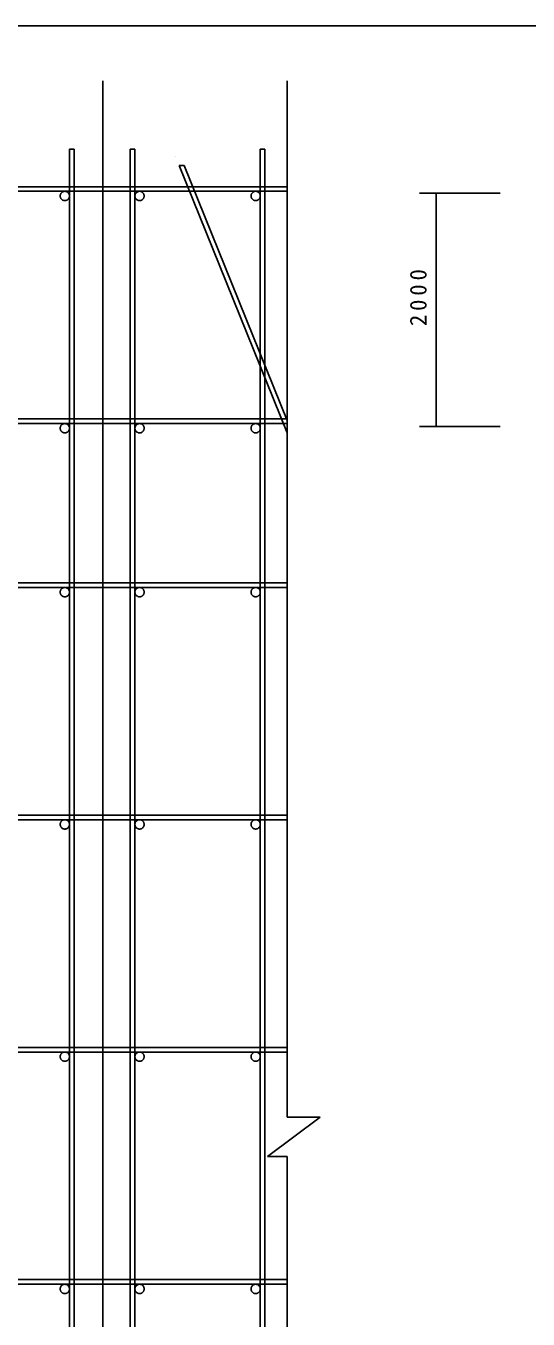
# Model space of a CAD drawing. Header units: metres. Extents: x 0 to 420, y 0 to 297.
# Drawn here: x 189.1 to 247.4, y 147 to 297 of the extents above; entities that cross this region are included whole.
import ezdxf

# ---------------------------------------------------------------- set-up
doc = ezdxf.new("R2010")
doc.units = ezdxf.units.M
doc.layers.add(' ', color=7, linetype='Continuous')

msp = doc.modelspace()

# ---------------------------------------------------------------- linework, layer by layer
at = {"layer": ' '}
for p, q in [((198.04, 48.77), (198.04, 290.61)), ((244.15, 277.57), (234.81, 277.57)), ((236.75, 277.57), (236.75, 250.52)), ((244.15, 250.52), (234.81, 250.52))]:
    msp.add_line(p, q, dxfattribs=at)
for p, q in [((420, 296.97), (0, 296.97)), ((219.46, 290.61), (219.46, 170.4)), ((194.18, 66.13), (194.18, 282.68)), ((194.18, 282.68), (194.72, 282.68)), ((194.72, 66.13), (194.72, 282.68)), ((201.24, 66.13), (201.24, 282.68)), ((201.24, 282.68), (201.78, 282.68)), ((201.78, 66.13), (201.78, 282.68)), ((216.33, 66.13), (216.33, 282.68)), ((216.33, 282.68), (216.86, 282.68)), ((216.86, 66.13), (216.86, 282.68)), ((206.48, 281.84), (206.48, 281.84)), ((206.91, 280.78), (219.46, 249.78)), ((206.91, 280.78), (207.49, 280.78)), ((207.49, 280.78), (219.46, 251.22)), ((86.26, 278.32), (219.46, 278.32)), ((86.26, 277.78), (219.46, 277.78)), ((86.26, 251.38), (219.46, 251.38)), ((86.26, 250.85), (219.46, 250.85)), ((86.26, 232.37), (219.46, 232.37)), ((86.26, 231.83), (219.46, 231.83)), ((86.26, 205.43), (219.46, 205.43)), ((86.26, 204.9), (219.46, 204.9)), ((86.26, 178.5), (219.46, 178.5)), ((86.26, 177.96), (219.46, 177.96)), ((223.27, 170.4), (217.18, 165.84)), ((219.46, 170.4), (223.27, 170.4)), ((217.18, 165.84), (219.46, 165.84)), ((219.46, 165.84), (219.46, 54.85)), ((86.26, 151.56), (219.46, 151.56)), ((86.26, 151.02), (219.46, 151.02))]:
    msp.add_line(p, q)
for points in [[(194.18, 277.24), (194.18, 277.3), (194.17, 277.35), (194.16, 277.4), (194.14, 277.45), (194.12, 277.5), (194.09, 277.54), (194.06, 277.58), (194.03, 277.62), (193.99, 277.66), (193.94, 277.69), (193.9, 277.72), (193.85, 277.74), (193.8, 277.76), (193.75, 277.77), (193.7, 277.78), (193.64, 277.78), (193.59, 277.78), (193.54, 277.77), (193.49, 277.76), (193.44, 277.74), (193.39, 277.72), (193.34, 277.69), (193.3, 277.66), (193.26, 277.62), (193.23, 277.58), (193.2, 277.54), (193.17, 277.5), (193.15, 277.45), (193.13, 277.4), (193.12, 277.35), (193.11, 277.3), (193.11, 277.24), (193.11, 277.19), (193.12, 277.14), (193.13, 277.09), (193.15, 277.04), (193.17, 276.99), (193.2, 276.94), (193.23, 276.9), (193.26, 276.86), (193.3, 276.83), (193.34, 276.79), (193.39, 276.77), (193.44, 276.74), (193.49, 276.73), (193.54, 276.71), (193.59, 276.71), (193.64, 276.7), (193.7, 276.71), (193.75, 276.71), (193.8, 276.73), (193.85, 276.74), (193.9, 276.77), (193.94, 276.79), (193.99, 276.83), (194.03, 276.86), (194.06, 276.9), (194.09, 276.94), (194.12, 276.99), (194.14, 277.04), (194.16, 277.09), (194.17, 277.14), (194.18, 277.19), (194.18, 277.24)], [(202.86, 277.24), (202.86, 277.3), (202.85, 277.35), (202.83, 277.4), (202.82, 277.45), (202.79, 277.5), (202.77, 277.54), (202.74, 277.58), (202.7, 277.62), (202.66, 277.66), (202.62, 277.69), (202.57, 277.72), (202.53, 277.74), (202.48, 277.76), (202.42, 277.77), (202.37, 277.78), (202.32, 277.78), (202.27, 277.78), (202.21, 277.77), (202.16, 277.76), (202.11, 277.74), (202.07, 277.72), (202.02, 277.69), (201.98, 277.66), (201.94, 277.62), (201.9, 277.58), (201.87, 277.54), (201.84, 277.5), (201.82, 277.45), (201.8, 277.4), (201.79, 277.35), (201.78, 277.3), (201.78, 277.24), (201.78, 277.19), (201.79, 277.14), (201.8, 277.09), (201.82, 277.04), (201.84, 276.99), (201.87, 276.94), (201.9, 276.9), (201.94, 276.86), (201.98, 276.83), (202.02, 276.79), (202.07, 276.77), (202.11, 276.74), (202.16, 276.73), (202.21, 276.71), (202.27, 276.71), (202.32, 276.7), (202.37, 276.71), (202.42, 276.71), (202.48, 276.73), (202.53, 276.74), (202.57, 276.77), (202.62, 276.79), (202.66, 276.83), (202.7, 276.86), (202.74, 276.9), (202.77, 276.94), (202.79, 276.99), (202.82, 277.04), (202.83, 277.09), (202.85, 277.14), (202.86, 277.19), (202.86, 277.24)], [(216.33, 277.24), (216.32, 277.3), (216.32, 277.35), (216.3, 277.4), (216.28, 277.45), (216.26, 277.5), (216.24, 277.54), (216.2, 277.58), (216.17, 277.62), (216.13, 277.66), (216.09, 277.69), (216.04, 277.72), (215.99, 277.74), (215.94, 277.76), (215.89, 277.77), (215.84, 277.78), (215.79, 277.78), (215.73, 277.78), (215.68, 277.77), (215.63, 277.76), (215.58, 277.74), (215.53, 277.72), (215.49, 277.69), (215.45, 277.66), (215.41, 277.62), (215.37, 277.58), (215.34, 277.54), (215.31, 277.5), (215.29, 277.45), (215.27, 277.4), (215.26, 277.35), (215.25, 277.3), (215.25, 277.24), (215.25, 277.19), (215.26, 277.14), (215.27, 277.09), (215.29, 277.04), (215.31, 276.99), (215.34, 276.94), (215.37, 276.9), (215.41, 276.86), (215.45, 276.83), (215.49, 276.79), (215.53, 276.77), (215.58, 276.74), (215.63, 276.73), (215.68, 276.71), (215.73, 276.71), (215.79, 276.7), (215.84, 276.71), (215.89, 276.71), (215.94, 276.73), (215.99, 276.74), (216.04, 276.77), (216.09, 276.79), (216.13, 276.83), (216.17, 276.86), (216.2, 276.9), (216.24, 276.94), (216.26, 276.99), (216.28, 277.04), (216.3, 277.09), (216.32, 277.14), (216.32, 277.19), (216.33, 277.24)], [(194.18, 250.31), (194.18, 250.36), (194.17, 250.41), (194.16, 250.46), (194.14, 250.51), (194.12, 250.56), (194.09, 250.61), (194.06, 250.65), (194.03, 250.69), (193.99, 250.72), (193.94, 250.75), (193.9, 250.78), (193.85, 250.8), (193.8, 250.82), (193.75, 250.83), (193.7, 250.84), (193.64, 250.85), (193.59, 250.84), (193.54, 250.83), (193.49, 250.82), (193.44, 250.8), (193.39, 250.78), (193.34, 250.75), (193.3, 250.72), (193.26, 250.69), (193.23, 250.65), (193.2, 250.61), (193.17, 250.56), (193.15, 250.51), (193.13, 250.46), (193.12, 250.41), (193.11, 250.36), (193.11, 250.31), (193.11, 250.25), (193.12, 250.2), (193.13, 250.15), (193.15, 250.1), (193.17, 250.05), (193.2, 250.01), (193.23, 249.96), (193.26, 249.93), (193.3, 249.89), (193.34, 249.86), (193.39, 249.83), (193.44, 249.81), (193.49, 249.79), (193.54, 249.78), (193.59, 249.77), (193.64, 249.77), (193.7, 249.77), (193.75, 249.78), (193.8, 249.79), (193.85, 249.81), (193.9, 249.83), (193.94, 249.86), (193.99, 249.89), (194.03, 249.93), (194.06, 249.96), (194.09, 250.01), (194.12, 250.05), (194.14, 250.1), (194.16, 250.15), (194.17, 250.2), (194.18, 250.25), (194.18, 250.31)], [(202.86, 250.31), (202.86, 250.36), (202.85, 250.41), (202.83, 250.46), (202.82, 250.51), (202.79, 250.56), (202.77, 250.61), (202.74, 250.65), (202.7, 250.69), (202.66, 250.72), (202.62, 250.75), (202.57, 250.78), (202.53, 250.8), (202.48, 250.82), (202.42, 250.83), (202.37, 250.84), (202.32, 250.85), (202.27, 250.84), (202.21, 250.83), (202.16, 250.82), (202.11, 250.8), (202.07, 250.78), (202.02, 250.75), (201.98, 250.72), (201.94, 250.69), (201.9, 250.65), (201.87, 250.61), (201.84, 250.56), (201.82, 250.51), (201.8, 250.46), (201.79, 250.41), (201.78, 250.36), (201.78, 250.31), (201.78, 250.25), (201.79, 250.2), (201.8, 250.15), (201.82, 250.1), (201.84, 250.05), (201.87, 250.01), (201.9, 249.96), (201.94, 249.93), (201.98, 249.89), (202.02, 249.86), (202.07, 249.83), (202.11, 249.81), (202.16, 249.79), (202.21, 249.78), (202.27, 249.77), (202.32, 249.77), (202.37, 249.77), (202.42, 249.78), (202.48, 249.79), (202.53, 249.81), (202.57, 249.83), (202.62, 249.86), (202.66, 249.89), (202.7, 249.93), (202.74, 249.96), (202.77, 250.01), (202.79, 250.05), (202.82, 250.1), (202.83, 250.15), (202.85, 250.2), (202.86, 250.25), (202.86, 250.31)], [(216.33, 250.31), (216.32, 250.36), (216.32, 250.41), (216.3, 250.46), (216.28, 250.51), (216.26, 250.56), (216.24, 250.61), (216.2, 250.65), (216.17, 250.69), (216.13, 250.72), (216.09, 250.75), (216.04, 250.78), (215.99, 250.8), (215.94, 250.82), (215.89, 250.83), (215.84, 250.84), (215.79, 250.85), (215.73, 250.84), (215.68, 250.83), (215.63, 250.82), (215.58, 250.8), (215.53, 250.78), (215.49, 250.75), (215.45, 250.72), (215.41, 250.69), (215.37, 250.65), (215.34, 250.61), (215.31, 250.56), (215.29, 250.51), (215.27, 250.46), (215.26, 250.41), (215.25, 250.36), (215.25, 250.31), (215.25, 250.25), (215.26, 250.2), (215.27, 250.15), (215.29, 250.1), (215.31, 250.05), (215.34, 250.01), (215.37, 249.96), (215.41, 249.93), (215.45, 249.89), (215.49, 249.86), (215.53, 249.83), (215.58, 249.81), (215.63, 249.79), (215.68, 249.78), (215.73, 249.77), (215.79, 249.77), (215.84, 249.77), (215.89, 249.78), (215.94, 249.79), (215.99, 249.81), (216.04, 249.83), (216.09, 249.86), (216.13, 249.89), (216.17, 249.93), (216.2, 249.96), (216.24, 250.01), (216.26, 250.05), (216.28, 250.1), (216.3, 250.15), (216.32, 250.2), (216.32, 250.25), (216.33, 250.31)], [(194.18, 231.29), (194.18, 231.35), (194.17, 231.4), (194.16, 231.45), (194.14, 231.5), (194.12, 231.55), (194.09, 231.59), (194.06, 231.64), (194.03, 231.67), (193.99, 231.71), (193.94, 231.74), (193.9, 231.77), (193.85, 231.79), (193.8, 231.81), (193.75, 231.82), (193.7, 231.83), (193.64, 231.83), (193.59, 231.83), (193.54, 231.82), (193.49, 231.81), (193.44, 231.79), (193.39, 231.77), (193.34, 231.74), (193.3, 231.71), (193.26, 231.67), (193.23, 231.64), (193.2, 231.59), (193.17, 231.55), (193.15, 231.5), (193.13, 231.45), (193.12, 231.4), (193.11, 231.35), (193.11, 231.29), (193.11, 231.24), (193.12, 231.19), (193.13, 231.14), (193.15, 231.09), (193.17, 231.04), (193.2, 230.99), (193.23, 230.95), (193.26, 230.91), (193.3, 230.88), (193.34, 230.85), (193.39, 230.82), (193.44, 230.8), (193.49, 230.78), (193.54, 230.77), (193.59, 230.76), (193.64, 230.75), (193.7, 230.76), (193.75, 230.77), (193.8, 230.78), (193.85, 230.8), (193.9, 230.82), (193.94, 230.85), (193.99, 230.88), (194.03, 230.91), (194.06, 230.95), (194.09, 230.99), (194.12, 231.04), (194.14, 231.09), (194.16, 231.14), (194.17, 231.19), (194.18, 231.24), (194.18, 231.29)], [(202.86, 231.29), (202.86, 231.35), (202.85, 231.4), (202.83, 231.45), (202.82, 231.5), (202.79, 231.55), (202.77, 231.59), (202.74, 231.64), (202.7, 231.67), (202.66, 231.71), (202.62, 231.74), (202.57, 231.77), (202.53, 231.79), (202.48, 231.81), (202.42, 231.82), (202.37, 231.83), (202.32, 231.83), (202.27, 231.83), (202.21, 231.82), (202.16, 231.81), (202.11, 231.79), (202.07, 231.77), (202.02, 231.74), (201.98, 231.71), (201.94, 231.67), (201.9, 231.64), (201.87, 231.59), (201.84, 231.55), (201.82, 231.5), (201.8, 231.45), (201.79, 231.4), (201.78, 231.35), (201.78, 231.29), (201.78, 231.24), (201.79, 231.19), (201.8, 231.14), (201.82, 231.09), (201.84, 231.04), (201.87, 230.99), (201.9, 230.95), (201.94, 230.91), (201.98, 230.88), (202.02, 230.85), (202.07, 230.82), (202.11, 230.8), (202.16, 230.78), (202.21, 230.77), (202.27, 230.76), (202.32, 230.75), (202.37, 230.76), (202.42, 230.77), (202.48, 230.78), (202.53, 230.8), (202.57, 230.82), (202.62, 230.85), (202.66, 230.88), (202.7, 230.91), (202.74, 230.95), (202.77, 230.99), (202.79, 231.04), (202.82, 231.09), (202.83, 231.14), (202.85, 231.19), (202.86, 231.24), (202.86, 231.29)], [(216.33, 231.29), (216.32, 231.35), (216.32, 231.4), (216.3, 231.45), (216.28, 231.5), (216.26, 231.55), (216.24, 231.59), (216.2, 231.64), (216.17, 231.67), (216.13, 231.71), (216.09, 231.74), (216.04, 231.77), (215.99, 231.79), (215.94, 231.81), (215.89, 231.82), (215.84, 231.83), (215.79, 231.83), (215.73, 231.83), (215.68, 231.82), (215.63, 231.81), (215.58, 231.79), (215.53, 231.77), (215.49, 231.74), (215.45, 231.71), (215.41, 231.67), (215.37, 231.64), (215.34, 231.59), (215.31, 231.55), (215.29, 231.5), (215.27, 231.45), (215.26, 231.4), (215.25, 231.35), (215.25, 231.29), (215.25, 231.24), (215.26, 231.19), (215.27, 231.14), (215.29, 231.09), (215.31, 231.04), (215.34, 230.99), (215.37, 230.95), (215.41, 230.91), (215.45, 230.88), (215.49, 230.85), (215.53, 230.82), (215.58, 230.8), (215.63, 230.78), (215.68, 230.77), (215.73, 230.76), (215.79, 230.75), (215.84, 230.76), (215.89, 230.77), (215.94, 230.78), (215.99, 230.8), (216.04, 230.82), (216.09, 230.85), (216.13, 230.88), (216.17, 230.91), (216.2, 230.95), (216.24, 230.99), (216.26, 231.04), (216.28, 231.09), (216.3, 231.14), (216.32, 231.19), (216.32, 231.24), (216.33, 231.29)], [(194.18, 204.36), (194.18, 204.41), (194.17, 204.46), (194.16, 204.51), (194.14, 204.56), (194.12, 204.61), (194.09, 204.66), (194.06, 204.7), (194.03, 204.74), (193.99, 204.77), (193.94, 204.81), (193.9, 204.83), (193.85, 204.86), (193.8, 204.87), (193.75, 204.89), (193.7, 204.89), (193.64, 204.9), (193.59, 204.89), (193.54, 204.89), (193.49, 204.87), (193.44, 204.86), (193.39, 204.83), (193.34, 204.81), (193.3, 204.77), (193.26, 204.74), (193.23, 204.7), (193.2, 204.66), (193.17, 204.61), (193.15, 204.56), (193.13, 204.51), (193.12, 204.46), (193.11, 204.41), (193.11, 204.36), (193.11, 204.3), (193.12, 204.25), (193.13, 204.2), (193.15, 204.15), (193.17, 204.1), (193.2, 204.06), (193.23, 204.02), (193.26, 203.98), (193.3, 203.94), (193.34, 203.91), (193.39, 203.88), (193.44, 203.86), (193.49, 203.84), (193.54, 203.83), (193.59, 203.82), (193.64, 203.82), (193.7, 203.82), (193.75, 203.83), (193.8, 203.84), (193.85, 203.86), (193.9, 203.88), (193.94, 203.91), (193.99, 203.94), (194.03, 203.98), (194.06, 204.02), (194.09, 204.06), (194.12, 204.1), (194.14, 204.15), (194.16, 204.2), (194.17, 204.25), (194.18, 204.3), (194.18, 204.36)], [(202.86, 204.36), (202.86, 204.41), (202.85, 204.46), (202.83, 204.51), (202.82, 204.56), (202.79, 204.61), (202.77, 204.66), (202.74, 204.7), (202.7, 204.74), (202.66, 204.77), (202.62, 204.81), (202.57, 204.83), (202.53, 204.86), (202.48, 204.87), (202.42, 204.89), (202.37, 204.89), (202.32, 204.9), (202.27, 204.89), (202.21, 204.89), (202.16, 204.87), (202.11, 204.86), (202.07, 204.83), (202.02, 204.81), (201.98, 204.77), (201.94, 204.74), (201.9, 204.7), (201.87, 204.66), (201.84, 204.61), (201.82, 204.56), (201.8, 204.51), (201.79, 204.46), (201.78, 204.41), (201.78, 204.36), (201.78, 204.3), (201.79, 204.25), (201.8, 204.2), (201.82, 204.15), (201.84, 204.1), (201.87, 204.06), (201.9, 204.02), (201.94, 203.98), (201.98, 203.94), (202.02, 203.91), (202.07, 203.88), (202.11, 203.86), (202.16, 203.84), (202.21, 203.83), (202.27, 203.82), (202.32, 203.82), (202.37, 203.82), (202.42, 203.83), (202.48, 203.84), (202.53, 203.86), (202.57, 203.88), (202.62, 203.91), (202.66, 203.94), (202.7, 203.98), (202.74, 204.02), (202.77, 204.06), (202.79, 204.1), (202.82, 204.15), (202.83, 204.2), (202.85, 204.25), (202.86, 204.3), (202.86, 204.36)], [(216.33, 204.36), (216.32, 204.41), (216.32, 204.46), (216.3, 204.51), (216.28, 204.56), (216.26, 204.61), (216.24, 204.66), (216.2, 204.7), (216.17, 204.74), (216.13, 204.77), (216.09, 204.81), (216.04, 204.83), (215.99, 204.86), (215.94, 204.87), (215.89, 204.89), (215.84, 204.89), (215.79, 204.9), (215.73, 204.89), (215.68, 204.89), (215.63, 204.87), (215.58, 204.86), (215.53, 204.83), (215.49, 204.81), (215.45, 204.77), (215.41, 204.74), (215.37, 204.7), (215.34, 204.66), (215.31, 204.61), (215.29, 204.56), (215.27, 204.51), (215.26, 204.46), (215.25, 204.41), (215.25, 204.36), (215.25, 204.3), (215.26, 204.25), (215.27, 204.2), (215.29, 204.15), (215.31, 204.1), (215.34, 204.06), (215.37, 204.02), (215.41, 203.98), (215.45, 203.94), (215.49, 203.91), (215.53, 203.88), (215.58, 203.86), (215.63, 203.84), (215.68, 203.83), (215.73, 203.82), (215.79, 203.82), (215.84, 203.82), (215.89, 203.83), (215.94, 203.84), (215.99, 203.86), (216.04, 203.88), (216.09, 203.91), (216.13, 203.94), (216.17, 203.98), (216.2, 204.02), (216.24, 204.06), (216.26, 204.1), (216.28, 204.15), (216.3, 204.2), (216.32, 204.25), (216.32, 204.3), (216.33, 204.36)], [(194.18, 177.42), (194.18, 177.47), (194.17, 177.53), (194.16, 177.58), (194.14, 177.63), (194.12, 177.68), (194.09, 177.72), (194.06, 177.76), (194.03, 177.8), (193.99, 177.84), (193.94, 177.87), (193.9, 177.9), (193.85, 177.92), (193.8, 177.94), (193.75, 177.95), (193.7, 177.96), (193.64, 177.96), (193.59, 177.96), (193.54, 177.95), (193.49, 177.94), (193.44, 177.92), (193.39, 177.9), (193.34, 177.87), (193.3, 177.84), (193.26, 177.8), (193.23, 177.76), (193.2, 177.72), (193.17, 177.68), (193.15, 177.63), (193.13, 177.58), (193.12, 177.53), (193.11, 177.47), (193.11, 177.42), (193.11, 177.37), (193.12, 177.32), (193.13, 177.27), (193.15, 177.22), (193.17, 177.17), (193.2, 177.12), (193.23, 177.08), (193.26, 177.04), (193.3, 177.01), (193.34, 176.97), (193.39, 176.95), (193.44, 176.92), (193.49, 176.91), (193.54, 176.89), (193.59, 176.89), (193.64, 176.88), (193.7, 176.89), (193.75, 176.89), (193.8, 176.91), (193.85, 176.92), (193.9, 176.95), (193.94, 176.97), (193.99, 177.01), (194.03, 177.04), (194.06, 177.08), (194.09, 177.12), (194.12, 177.17), (194.14, 177.22), (194.16, 177.27), (194.17, 177.32), (194.18, 177.37), (194.18, 177.42)], [(202.86, 177.42), (202.86, 177.47), (202.85, 177.53), (202.83, 177.58), (202.82, 177.63), (202.79, 177.68), (202.77, 177.72), (202.74, 177.76), (202.7, 177.8), (202.66, 177.84), (202.62, 177.87), (202.57, 177.9), (202.53, 177.92), (202.48, 177.94), (202.42, 177.95), (202.37, 177.96), (202.32, 177.96), (202.27, 177.96), (202.21, 177.95), (202.16, 177.94), (202.11, 177.92), (202.07, 177.9), (202.02, 177.87), (201.98, 177.84), (201.94, 177.8), (201.9, 177.76), (201.87, 177.72), (201.84, 177.68), (201.82, 177.63), (201.8, 177.58), (201.79, 177.53), (201.78, 177.47), (201.78, 177.42), (201.78, 177.37), (201.79, 177.32), (201.8, 177.27), (201.82, 177.22), (201.84, 177.17), (201.87, 177.12), (201.9, 177.08), (201.94, 177.04), (201.98, 177.01), (202.02, 176.97), (202.07, 176.95), (202.11, 176.92), (202.16, 176.91), (202.21, 176.89), (202.27, 176.89), (202.32, 176.88), (202.37, 176.89), (202.42, 176.89), (202.48, 176.91), (202.53, 176.92), (202.57, 176.95), (202.62, 176.97), (202.66, 177.01), (202.7, 177.04), (202.74, 177.08), (202.77, 177.12), (202.79, 177.17), (202.82, 177.22), (202.83, 177.27), (202.85, 177.32), (202.86, 177.37), (202.86, 177.42)], [(216.33, 177.42), (216.32, 177.47), (216.32, 177.53), (216.3, 177.58), (216.28, 177.63), (216.26, 177.68), (216.24, 177.72), (216.2, 177.76), (216.17, 177.8), (216.13, 177.84), (216.09, 177.87), (216.04, 177.9), (215.99, 177.92), (215.94, 177.94), (215.89, 177.95), (215.84, 177.96), (215.79, 177.96), (215.73, 177.96), (215.68, 177.95), (215.63, 177.94), (215.58, 177.92), (215.53, 177.9), (215.49, 177.87), (215.45, 177.84), (215.41, 177.8), (215.37, 177.76), (215.34, 177.72), (215.31, 177.68), (215.29, 177.63), (215.27, 177.58), (215.26, 177.53), (215.25, 177.47), (215.25, 177.42), (215.25, 177.37), (215.26, 177.32), (215.27, 177.27), (215.29, 177.22), (215.31, 177.17), (215.34, 177.12), (215.37, 177.08), (215.41, 177.04), (215.45, 177.01), (215.49, 176.97), (215.53, 176.95), (215.58, 176.92), (215.63, 176.91), (215.68, 176.89), (215.73, 176.89), (215.79, 176.88), (215.84, 176.89), (215.89, 176.89), (215.94, 176.91), (215.99, 176.92), (216.04, 176.95), (216.09, 176.97), (216.13, 177.01), (216.17, 177.04), (216.2, 177.08), (216.24, 177.12), (216.26, 177.17), (216.28, 177.22), (216.3, 177.27), (216.32, 177.32), (216.32, 177.37), (216.33, 177.42)], [(194.18, 150.49), (194.18, 150.54), (194.17, 150.59), (194.16, 150.64), (194.14, 150.69), (194.12, 150.74), (194.09, 150.78), (194.06, 150.83), (194.03, 150.87), (193.99, 150.9), (193.94, 150.93), (193.9, 150.96), (193.85, 150.98), (193.8, 151), (193.75, 151.01), (193.7, 151.02), (193.64, 151.02), (193.59, 151.02), (193.54, 151.01), (193.49, 151), (193.44, 150.98), (193.39, 150.96), (193.34, 150.93), (193.3, 150.9), (193.26, 150.87), (193.23, 150.83), (193.2, 150.78), (193.17, 150.74), (193.15, 150.69), (193.13, 150.64), (193.12, 150.59), (193.11, 150.54), (193.11, 150.49), (193.11, 150.43), (193.12, 150.38), (193.13, 150.33), (193.15, 150.28), (193.17, 150.23), (193.2, 150.19), (193.23, 150.14), (193.26, 150.1), (193.3, 150.07), (193.34, 150.04), (193.39, 150.01), (193.44, 149.99), (193.49, 149.97), (193.54, 149.96), (193.59, 149.95), (193.64, 149.95), (193.7, 149.95), (193.75, 149.96), (193.8, 149.97), (193.85, 149.99), (193.9, 150.01), (193.94, 150.04), (193.99, 150.07), (194.03, 150.1), (194.06, 150.14), (194.09, 150.19), (194.12, 150.23), (194.14, 150.28), (194.16, 150.33), (194.17, 150.38), (194.18, 150.43), (194.18, 150.49)], [(202.86, 150.49), (202.86, 150.54), (202.85, 150.59), (202.83, 150.64), (202.82, 150.69), (202.79, 150.74), (202.77, 150.78), (202.74, 150.83), (202.7, 150.87), (202.66, 150.9), (202.62, 150.93), (202.57, 150.96), (202.53, 150.98), (202.48, 151), (202.42, 151.01), (202.37, 151.02), (202.32, 151.02), (202.27, 151.02), (202.21, 151.01), (202.16, 151), (202.11, 150.98), (202.07, 150.96), (202.02, 150.93), (201.98, 150.9), (201.94, 150.87), (201.9, 150.83), (201.87, 150.78), (201.84, 150.74), (201.82, 150.69), (201.8, 150.64), (201.79, 150.59), (201.78, 150.54), (201.78, 150.49), (201.78, 150.43), (201.79, 150.38), (201.8, 150.33), (201.82, 150.28), (201.84, 150.23), (201.87, 150.19), (201.9, 150.14), (201.94, 150.1), (201.98, 150.07), (202.02, 150.04), (202.07, 150.01), (202.11, 149.99), (202.16, 149.97), (202.21, 149.96), (202.27, 149.95), (202.32, 149.95), (202.37, 149.95), (202.42, 149.96), (202.48, 149.97), (202.53, 149.99), (202.57, 150.01), (202.62, 150.04), (202.66, 150.07), (202.7, 150.1), (202.74, 150.14), (202.77, 150.19), (202.79, 150.23), (202.82, 150.28), (202.83, 150.33), (202.85, 150.38), (202.86, 150.43), (202.86, 150.49)], [(216.33, 150.49), (216.32, 150.54), (216.32, 150.59), (216.3, 150.64), (216.28, 150.69), (216.26, 150.74), (216.24, 150.78), (216.2, 150.83), (216.17, 150.87), (216.13, 150.9), (216.09, 150.93), (216.04, 150.96), (215.99, 150.98), (215.94, 151), (215.89, 151.01), (215.84, 151.02), (215.79, 151.02), (215.73, 151.02), (215.68, 151.01), (215.63, 151), (215.58, 150.98), (215.53, 150.96), (215.49, 150.93), (215.45, 150.9), (215.41, 150.87), (215.37, 150.83), (215.34, 150.78), (215.31, 150.74), (215.29, 150.69), (215.27, 150.64), (215.26, 150.59), (215.25, 150.54), (215.25, 150.49), (215.25, 150.43), (215.26, 150.38), (215.27, 150.33), (215.29, 150.28), (215.31, 150.23), (215.34, 150.19), (215.37, 150.14), (215.41, 150.1), (215.45, 150.07), (215.49, 150.04), (215.53, 150.01), (215.58, 149.99), (215.63, 149.97), (215.68, 149.96), (215.73, 149.95), (215.79, 149.95), (215.84, 149.95), (215.89, 149.96), (215.94, 149.97), (215.99, 149.99), (216.04, 150.01), (216.09, 150.04), (216.13, 150.07), (216.17, 150.1), (216.2, 150.14), (216.24, 150.19), (216.26, 150.23), (216.28, 150.28), (216.3, 150.33), (216.32, 150.38), (216.32, 150.43), (216.33, 150.49)]]:
    msp.add_lwpolyline(points)

# ---------------------------------------------------------------- texts
for s, p in [('0', (235.62, 267.44)), ('0', (235.62, 265.67)), ('0', (235.62, 263.91)), ('2', (235.62, 262.15))]:
    msp.add_text(s, height=1.94, rotation=90, dxfattribs=at).set_placement(p)

doc.saveas('drawing.dxf')
